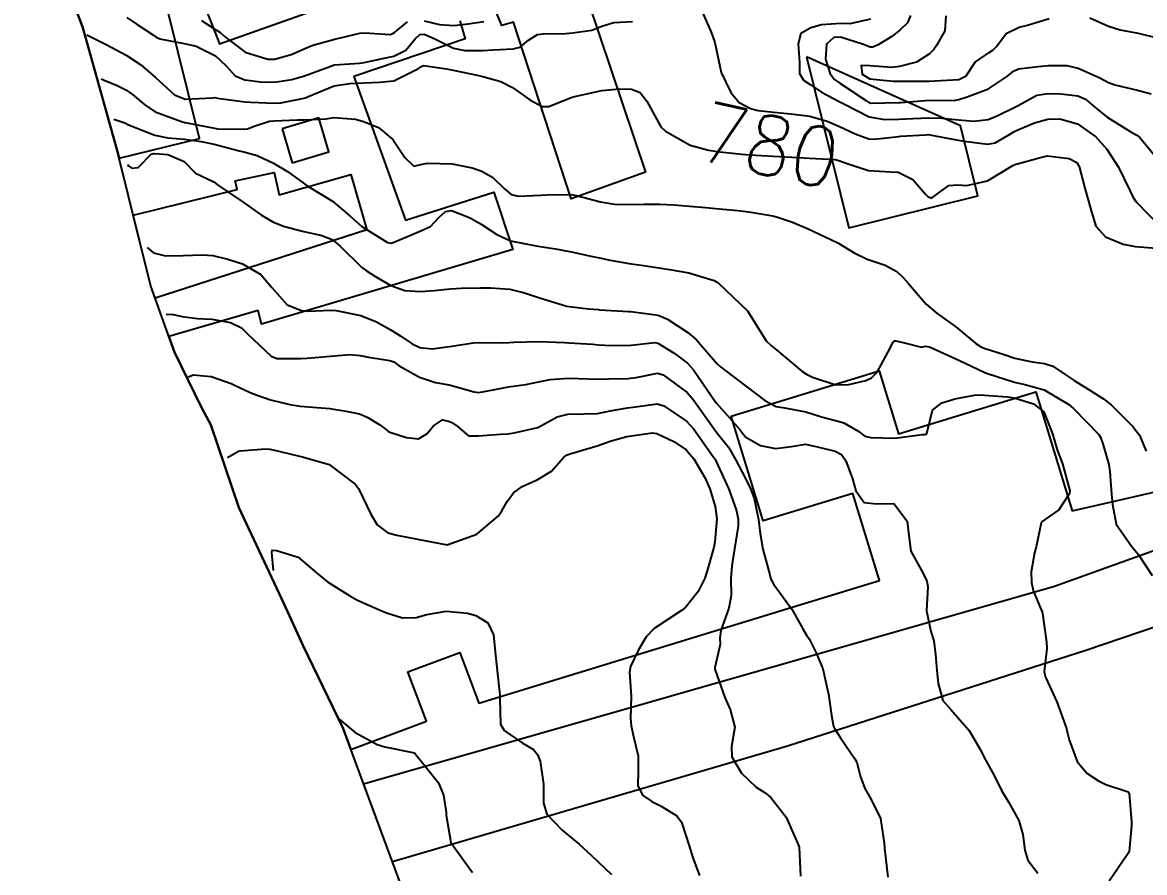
# Model space of a CAD drawing. Header units: metres. Extents: x 318500 to 325275, y 7408834 to 7428799.
# Drawn here: x 321896.2 to 321971.7, y 7422243.6 to 7422300.7 of the extents above; entities that cross this region are included whole.
import ezdxf
from ezdxf.enums import TextEntityAlignment as Align

# ---------------------------------------------------------------- set-up
doc = ezdxf.new("R2010")
doc.units = ezdxf.units.M
doc.header["$MEASUREMENT"] = 0
for name, color, linetype in [('Area', 45, 'Continuous'), ('Cotas', 45, 'Continuous'), ('Curvas de Nivel 1m', 11, 'Continuous'), ('Curvas de Nivel 5m', 15, 'Continuous'), ('Edificações', 30, 'Continuous'), ('Vias Primárias', 230, 'Continuous')]:
    doc.layers.add(name, color=color, linetype=linetype)
doc.styles.add('Style-STANDARD', font='STANDARD.shx')

msp = doc.modelspace()

# ---------------------------------------------------------------- linework, layer by layer
at = {"layer": 'Area'}
msp.add_lwpolyline([(321945.444, 7422185.897), (321944.762, 7422188.035), (321942.92, 7422192.36), (321942.099, 7422194.452), (321939.136, 7422201.98), (321938.305, 7422203.323), (321936.182, 7422207.926), (321933.282, 7422215.465), (321932.053, 7422218.725), (321930.664, 7422221.916), (321925.704, 7422232.801), (321921.75, 7422242.574), (321917.795, 7422253.242), (321915.109, 7422258.801), (321913.839, 7422261.583), (321910.793, 7422268.096), (321908.912, 7422273.652), (321908.282, 7422274.81), (321906.469, 7422278.533), (321904.876, 7422282.97), (321902.622, 7422292.09), (321900.577, 7422299.387), (321900.313, 7422300.34), (321897.47, 7422307.94)], dxfattribs=at)
at = {"layer": 'Curvas de Nivel 1m', "flags": 128}
for points, elevation in [([(321941.969, 7422301.36), (321942.55, 7422300.051), (321942.795, 7422299.347), (321943.21, 7422297.34), (321943.865, 7422295.998), (321944.438, 7422295.321), (321945.184, 7422294.912), (321945.702, 7422294.785), (321947.18, 7422294.615), (321947.911, 7422294.547), (321949.177, 7422294.402), (321950.355, 7422294.06), (321951.167, 7422293.7), (321952.235, 7422293.219), (321953.155, 7422292.882), (321953.507, 7422292.853), (321955.158, 7422293.041), (321955.282, 7422293.054), (321956.95, 7422293.153), (321957.15, 7422293.16), (321957.239, 7422293.149), (321959.155, 7422292.786), (321959.561, 7422292.717), (321961.151, 7422292.508), (321961.646, 7422292.599), (321962.442, 7422293.081), (321962.895, 7422293.343), (321963.166, 7422293.472), (321964.284, 7422293.948), (321965.177, 7422294.209), (321965.985, 7422294.231), (321967.173, 7422293.889), (321968.42, 7422293.001), (321969.148, 7422292.171), (321969.943, 7422290.982), (321970.696, 7422289.393), (321970.891, 7422288.972), (321971.105, 7422288.667), (321972.786, 7422286.944)], 779), ([(321955.955, 7422301.17), (321955.751, 7422300.684), (321955.255, 7422300.2), (321954.686, 7422299.751), (321953.784, 7422299.202), (321953.406, 7422299.039), (321953.238, 7422299.048), (321952.799, 7422299.214), (321951.247, 7422299.709), (321950.79, 7422299.693), (321950.297, 7422299.244), (321950.229, 7422298.241), (321950.537, 7422297.24), (321950.84, 7422296.869), (321951.204, 7422296.622), (321952.98, 7422295.424), (321953.191, 7422295.301), (321953.264, 7422295.282), (321955.191, 7422295.309), (321955.332, 7422295.318), (321957.193, 7422295.477), (321958.865, 7422295.462), (321959.194, 7422295.511), (321959.767, 7422295.693), (321961.201, 7422296.233), (321962.47, 7422297.081), (321962.875, 7422297.415), (321963.218, 7422297.575), (321964.534, 7422297.743), (321965.221, 7422297.796), (321966.455, 7422297.798), (321967.219, 7422297.638), (321968.642, 7422296.999), (321969.012, 7422296.797), (321969.207, 7422296.691), (321969.689, 7422296.502), (321971.202, 7422296.159), (321972.14, 7422295.896)], 777), ([(321958.326, 7422301.139), (321958.266, 7422300.129), (321957.698, 7422299.145), (321957.508, 7422298.875), (321957.232, 7422298.599), (321956.35, 7422298.037), (321955.218, 7422297.734), (321954.724, 7422297.681), (321953.219, 7422297.786), (321952.637, 7422297.797), (321952.694, 7422297.215), (321953.207, 7422296.907), (321954.774, 7422296.755), (321955.206, 7422296.752), (321956.8, 7422296.75), (321957.206, 7422296.763), (321957.587, 7422296.766), (321959.207, 7422296.875), (321959.687, 7422297.123), (321960.307, 7422298.031), (321961.234, 7422298.683), (321961.493, 7422298.84), (321961.733, 7422299.093), (321962.378, 7422299.958), (321963.26, 7422300.374), (321963.806, 7422300.52), (321965.269, 7422300.97)], 776), ([(321903.252, 7422301.029), (321903.962, 7422300.574), (321905.045, 7422299.843), (321905.238, 7422299.713), (321905.482, 7422299.592), (321907.232, 7422299.265), (321907.928, 7422299.111), (321909.22, 7422298.447), (321909.93, 7422297.779), (321910.544, 7422297.11), (321911.201, 7422296.839), (321912.24, 7422296.709), (321913.199, 7422296.689), (321914.344, 7422296.865), (321915.204, 7422297.11), (321916.789, 7422297.686), (321917.084, 7422297.81), (321917.212, 7422297.842), (321918.911, 7422297.967), (321919.215, 7422298.018), (321920.556, 7422298.304), (321921.222, 7422298.426), (321922.012, 7422298.835), (321922.654, 7422299.609), (321922.951, 7422299.898), (321923.245, 7422299.907), (321923.963, 7422299.593), (321925.231, 7422298.972), (321925.982, 7422298.816), (321927.229, 7422298.826), (321927.917, 7422298.852), (321929.231, 7422298.922), (321929.714, 7422299.034), (321930.259, 7422299.51), (321930.866, 7422299.884), (321931.247, 7422299.937), (321932.757, 7422299.967), (321933.248, 7422299.993), (321934.518, 7422300.191), (321935.255, 7422300.475), (321936.009, 7422300.689), (321937.26, 7422300.77)], 779), ([(321908.272, 7422300.827), (321909.244, 7422300.206), (321909.508, 7422300.052), (321909.803, 7422299.782), (321911.224, 7422298.714), (321912.733, 7422298.229), (321913.217, 7422298.235), (321914.386, 7422298.559), (321915.229, 7422298.947), (321915.761, 7422299.173), (321917.239, 7422299.587), (321917.316, 7422299.602), (321917.621, 7422299.676), (321918.925, 7422299.984), (321919.245, 7422300.009), (321920.984, 7422299.894), (321921.246, 7422300.021), (321922.14, 7422300.733)], 778), ([(321923.258, 7422300.804), (321924.272, 7422300.573), (321925.254, 7422300.497), (321926.21, 7422300.611), (321927.258, 7422300.765)], 778), ([(321953.266, 7422300.923), (321951.881, 7422300.603), (321951.261, 7422300.62), (321949.964, 7422300.545), (321949.256, 7422300.341), (321948.566, 7422299.955), (321948.393, 7422299.273), (321948.479, 7422298.014), (321948.486, 7422297.271), (321948.755, 7422296.817), (321949.203, 7422296.521), (321949.97, 7422296.021), (321951.191, 7422295.375), (321951.459, 7422295.227), (321953.177, 7422294.348), (321954.194, 7422294.175), (321955.175, 7422294.201), (321956.098, 7422294.245), (321957.177, 7422294.298), (321958.054, 7422294.264), (321959.175, 7422294.15), (321960.217, 7422294.072), (321961.176, 7422294.185), (321961.829, 7422294.442), (321963.108, 7422295.071), (321963.191, 7422295.121), (321964.453, 7422295.802), (321965.199, 7422295.927), (321966.057, 7422295.895), (321967.197, 7422295.763), (321967.722, 7422295.539), (321968.353, 7422295.003), (321969.18, 7422294.337), (321970.834, 7422293.305), (321971.162, 7422293.124), (321971.361, 7422292.967), (321972.533, 7422291.555)], 778), ([(321968.013, 7422301.009), (321969.262, 7422300.449), (321970.038, 7422300.203), (321971.255, 7422299.98), (321972.542, 7422299.659)], 776), ([(321901.53, 7422296.9), (321901.73, 7422296.826), (321902.607, 7422296.461), (321903.185, 7422296.171), (321903.634, 7422295.863), (321904.477, 7422295.154), (321905.168, 7422294.685), (321906.933, 7422294.051), (321907.162, 7422293.983), (321907.29, 7422293.946), (321907.983, 7422293.808), (321909.157, 7422293.585), (321909.384, 7422293.559), (321911.157, 7422293.532), (321911.363, 7422293.551), (321911.898, 7422293.753), (321912.852, 7422294.056), (321913.165, 7422294.086), (321914.738, 7422294.145), (321915.167, 7422294.144), (321916.637, 7422294.219), (321917.17, 7422294.322), (321918.638, 7422294.195), (321919.166, 7422294.043), (321920.176, 7422293.645), (321921.148, 7422292.832), (321921.951, 7422291.618), (321922.548, 7422291.032), (321923.126, 7422291.167), (321923.476, 7422291.247), (321925.126, 7422291.187), (321926.483, 7422290.919), (321927.122, 7422290.711), (321927.864, 7422290.285), (321928.634, 7422289.527), (321929.104, 7422289.141), (321929.594, 7422289.024), (321931.104, 7422289.08), (321931.492, 7422289.106), (321933.105, 7422289.138), (321933.494, 7422289.074), (321935.098, 7422288.642), (321936.039, 7422288.487), (321937.096, 7422288.457), (321938.019, 7422288.483), (321939.097, 7422288.494), (321940.026, 7422288.446), (321941.095, 7422288.356), (321942.188, 7422288.255), (321943.092, 7422288.17), (321944.345, 7422288.068), (321945.09, 7422287.975), (321946.689, 7422287.691), (321947.085, 7422287.597), (321948.017, 7422287.276), (321949.073, 7422286.824), (321949.841, 7422286.476), (321951.06, 7422285.876), (321952.172, 7422285.219), (321953.046, 7422284.795), (321954.24, 7422284.39), (321955.038, 7422283.957), (321955.438, 7422283.578), (321955.797, 7422283.168), (321957.009, 7422281.759), (321957.735, 7422281.143), (321958.987, 7422280.232), (321960.332, 7422279.11), (321960.729, 7422278.865), (321960.967, 7422278.778), (321962.256, 7422278.374), (321962.961, 7422278.139), (321964.129, 7422277.888), (321964.957, 7422277.771), (321965.509, 7422277.595), (321966.347, 7422277.029), (321966.944, 7422276.623), (321967.893, 7422276.048), (321968.926, 7422275.398), (321969.435, 7422274.985), (321970.899, 7422273.543), (321971.355, 7422272.963), (321971.797, 7422271.874)], 781), ([(321902.38, 7422294.21), (321903.119, 7422293.955), (321903.161, 7422293.936), (321903.198, 7422293.908), (321903.263, 7422293.868), (321905.149, 7422293.123), (321906.025, 7422292.954), (321907.145, 7422292.848), (321908.25, 7422292.697), (321909.141, 7422292.517), (321910.823, 7422292.076), (321911.134, 7422292.006), (321912.03, 7422291.751), (321913.125, 7422291.23), (321914.064, 7422290.671), (321915.112, 7422289.921), (321915.224, 7422289.821), (321915.394, 7422289.706), (321917.095, 7422288.683), (321918.285, 7422287.668), (321919.07, 7422286.991), (321920.784, 7422285.904), (321921.054, 7422285.866), (321922.293, 7422286.38), (321923.067, 7422286.724), (321923.686, 7422286.979), (321924.233, 7422287.588), (321924.68, 7422287.99), (321925.087, 7422288.05), (321926.337, 7422287.561), (321927.074, 7422287.136), (321928.148, 7422286.449), (321929.058, 7422286.028), (321930.889, 7422285.665), (321931.052, 7422285.649), (321932.085, 7422285.484), (321932.901, 7422285.324), (321933.048, 7422285.297), (321934.571, 7422284.973), (321935.044, 7422284.871), (321935.761, 7422284.715), (321937.041, 7422284.5), (321938, 7422284.366), (321939.038, 7422284.201), (321939.752, 7422284.094), (321941.035, 7422283.864), (321942.754, 7422283.343), (321943.028, 7422283.197), (321945, 7422281.31), (321946.253, 7422279.291), (321946.622, 7422278.94), (321946.964, 7422278.674), (321948.64, 7422277.263), (321948.947, 7422277.051), (321949.352, 7422276.846), (321950.937, 7422276.346), (321951.793, 7422276.361), (321952.941, 7422276.624), (321953.333, 7422276.816), (321953.698, 7422277.199), (321954.59, 7422278.81), (321954.769, 7422279.183), (321954.859, 7422279.295), (321954.972, 7422279.303), (321955.544, 7422279.171), (321956.682, 7422278.869), (321956.968, 7422278.93), (321957.223, 7422278.892), (321958.96, 7422278.116), (321959.633, 7422277.796), (321960.951, 7422277.169), (321960.998, 7422277.147), (321961.121, 7422277.097), (321962.942, 7422276.518), (321963.641, 7422276.362), (321964.934, 7422276.007), (321966.595, 7422275.025), (321966.916, 7422274.741), (321968.616, 7422272.994), (321968.725, 7422272.829), (321968.884, 7422272.374), (321969.292, 7422270.986), (321969.355, 7422270.492), (321969.469, 7422268.984), (321969.53, 7422268.286), (321969.779, 7422266.98), (321970.798, 7422265.483), (321971.251, 7422264.963), (321972.189, 7422263.528)], 782), ([(321903.3, 7422291.15), (321903.391, 7422291.049), (321903.593, 7422290.913), (321904.03, 7422290.948), (321904.888, 7422291.844), (321905.087, 7422291.885), (321905.131, 7422291.885), (321906.01, 7422291.831), (321907.125, 7422291.355), (321907.885, 7422290.575), (321909.112, 7422289.981), (321909.225, 7422289.902), (321909.36, 7422289.786), (321911.093, 7422288.62), (321912.31, 7422287.748), (321913.073, 7422287.294), (321913.786, 7422287.012), (321915.064, 7422286.668), (321916.363, 7422286.388), (321917.056, 7422286.099), (321917.581, 7422285.675), (321919.036, 7422284.245), (321919.371, 7422283.993), (321919.942, 7422283.646), (321921.021, 7422283.027), (321921.946, 7422282.686), (321923.015, 7422282.603), (321923.92, 7422282.687), (321925.018, 7422282.801), (321925.746, 7422282.842), (321927.02, 7422282.862), (321927.704, 7422282.855), (321929.019, 7422282.766), (321930.004, 7422282.521), (321931.01, 7422282.178), (321932.845, 7422281.63), (321933.002, 7422281.599), (321934.306, 7422281.45), (321934.999, 7422281.393), (321935.051, 7422281.388), (321936.998, 7422281.271), (321937.15, 7422281.265), (321938.994, 7422281.013), (321939.608, 7422280.763), (321940.977, 7422279.852), (321941.553, 7422279.354), (321942.954, 7422277.76), (321943.169, 7422277.554), (321943.46, 7422277.332), (321944.934, 7422276.214), (321946.149, 7422275.292), (321946.914, 7422274.885), (321947.369, 7422274.819), (321948.909, 7422274.529), (321949.97, 7422274.178), (321950.901, 7422273.934), (321951.469, 7422273.792), (321952.469, 7422273.206), (321952.7, 7422273.014), (321952.887, 7422272.883), (321953.287, 7422272.795), (321954.886, 7422272.744), (321956.727, 7422272.991), (321956.889, 7422273.004), (321957.016, 7422273.022), (321957.061, 7422273.148), (321957.43, 7422274.627), (321958.064, 7422275.139), (321958.728, 7422275.327), (321958.924, 7422275.388), (321960.364, 7422275.673), (321960.928, 7422275.638), (321962.463, 7422275.541), (321962.926, 7422275.463), (321964.215, 7422275.057), (321964.912, 7422274.523), (321965.486, 7422273.041), (321965.811, 7422271.968), (321966.169, 7422271.031), (321966.652, 7422269.213), (321966.632, 7422269.023), (321965.921, 7422267.937), (321964.812, 7422267.152), (321964.753, 7422267.109), (321964.727, 7422267.051), (321964.399, 7422265.449), (321964.293, 7422265.055), (321964.061, 7422263.767), (321964.095, 7422263.057), (321964.203, 7422262.504), (321964.742, 7422261.203), (321964.792, 7422261.091), (321964.807, 7422261.039), (321964.819, 7422260.959), (321965.103, 7422259.036), (321965.121, 7422258.619), (321964.942, 7422257.037), (321965.025, 7422256.688), (321965.777, 7422255.029), (321966.431, 7422253.225), (321966.487, 7422253.021), (321966.622, 7422252.478), (321967.15, 7422251.012), (321967.812, 7422250.222), (321968.587, 7422249.71), (321969.081, 7422249.479), (321970.58, 7422248.987), (321970.612, 7422248.96), (321970.646, 7422248.893), (321970.817, 7422246.957), (321970.813, 7422246.69), (321970.647, 7422244.959), (321970.608, 7422244.871), (321970.518, 7422244.735), (321969.314, 7422242.978)], 783), ([(321904.62, 7422285.57), (321905.044, 7422285.214), (321905.855, 7422285.018), (321907.042, 7422285.04), (321908.33, 7422285.088), (321909.042, 7422285.03), (321910.06, 7422284.794), (321911.037, 7422284.47), (321912.279, 7422283.748), (321913.017, 7422282.88), (321914.034, 7422281.724), (321914.994, 7422281.332), (321915.403, 7422281.294), (321916.995, 7422281.349), (321917.342, 7422281.329), (321918.99, 7422280.993), (321920.043, 7422280.585), (321920.976, 7422280.061), (321921.675, 7422279.619), (321922.452, 7422279.095), (321922.962, 7422278.841), (321923.79, 7422278.763), (321924.963, 7422278.923), (321926.563, 7422279.153), (321926.966, 7422279.179), (321928.609, 7422279.168), (321928.967, 7422279.187), (321929.277, 7422279.207), (321930.967, 7422279.242), (321932.678, 7422279.185), (321932.967, 7422279.169), (321934.586, 7422279.065), (321934.966, 7422279.038), (321935.391, 7422279.011), (321936.966, 7422278.994), (321938.758, 7422279.183), (321938.967, 7422279.139), (321940.052, 7422278.465), (321940.954, 7422277.788), (321941.352, 7422277.356), (321942.283, 7422275.993), (321942.728, 7422275.342), (321942.916, 7422275.099), (321944.487, 7422273.316), (321944.662, 7422273.088), (321944.885, 7422272.816), (321945.854, 7422272.27), (321946.878, 7422272.068), (321947.958, 7422272.19), (321948.881, 7422272.346), (321949.785, 7422272.152), (321950.876, 7422271.869), (321951.302, 7422271.651), (321951.603, 7422271.219), (321952.048, 7422270.016), (321952.266, 7422269.209), (321952.828, 7422268.425), (321953.671, 7422268.348), (321954.828, 7422268.363), (321955.724, 7422267.166), (321955.843, 7422266.207), (321955.982, 7422265.162), (321956.768, 7422263.698), (321957.047, 7422263.146), (321957.113, 7422262.786), (321957.035, 7422261.145), (321957.321, 7422259.746), (321957.523, 7422259.138), (321957.62, 7422258.213), (321957.719, 7422257.134), (321957.805, 7422256.267), (321958.129, 7422255.128), (321958.651, 7422254.511), (321959.901, 7422253.107), (321960.612, 7422251.872), (321961.013, 7422251.094), (321961.581, 7422250.077), (321962.078, 7422249.078), (321962.568, 7422248.253), (321963.241, 7422247.06), (321963.491, 7422246.1), (321963.627, 7422245.053), (321963.84, 7422244.377), (321964.505, 7422243.499)], 784), ([(321907.4, 7422276.88), (321907.725, 7422277.022), (321908.937, 7422276.907), (321910.279, 7422276.421), (321910.925, 7422276.115), (321911.708, 7422275.752), (321912.914, 7422275.322), (321914.21, 7422275.021), (321914.908, 7422274.9), (321916.03, 7422274.816), (321916.906, 7422274.737), (321918.006, 7422274.567), (321918.901, 7422274.397), (321919.418, 7422274.172), (321920.28, 7422273.639), (321920.623, 7422273.37), (321920.886, 7422273.181), (321922.059, 7422272.789), (321922.881, 7422272.717), (321923.438, 7422273.041), (321923.879, 7422273.59), (321924.488, 7422273.993), (321924.895, 7422273.903), (321925.118, 7422273.802), (321925.459, 7422273.571), (321926.24, 7422272.916), (321926.884, 7422272.903), (321928.383, 7422273.026), (321928.885, 7422273.038), (321929.299, 7422273.103), (321930.89, 7422273.479), (321930.937, 7422273.499), (321932.193, 7422274.188), (321932.904, 7422274.378), (321933.979, 7422274.379), (321934.905, 7422274.418), (321935.753, 7422274.586), (321936.911, 7422274.789), (321937.453, 7422274.871), (321938.915, 7422275.055), (321939.363, 7422274.934), (321940.898, 7422273.895), (321941.388, 7422273.355), (321942.665, 7422271.549), (321942.809, 7422271.341), (321942.868, 7422271.231), (321943.738, 7422269.327), (321944.261, 7422267.876), (321944.367, 7422267.317), (321944.353, 7422266.864), (321944.119, 7422265.32), (321943.935, 7422264.16), (321943.875, 7422263.323), (321943.881, 7422262.185), (321943.729, 7422261.325), (321943.199, 7422259.817), (321943.134, 7422259.334), (321943.153, 7422258.883), (321942.784, 7422257.338), (321942.794, 7422257.223), (321943.469, 7422255.328), (321943.83, 7422254.51), (321944.148, 7422253.317), (321943.908, 7422252.023), (321943.939, 7422251.32), (321944.584, 7422250.226), (321945.568, 7422249.295), (321946.18, 7422248.899), (321946.563, 7422248.599), (321947.581, 7422247.27), (321948.448, 7422245.334), (321948.462, 7422245.261), (321948.51, 7422244.27), (321948.554, 7422243.313)], 786), ([(321910.02, 7422271.46), (321910.763, 7422271.87), (321910.871, 7422271.896), (321912.578, 7422272.037), (321912.873, 7422272.016), (321913.103, 7422271.967), (321914.13, 7422271.721), (321914.867, 7422271.539), (321915.069, 7422271.505), (321916.86, 7422270.982), (321918.618, 7422269.662), (321918.836, 7422269.368), (321919.663, 7422267.647), (321920.081, 7422266.919), (321920.798, 7422266.396), (321921.41, 7422266.234), (321922.794, 7422265.969), (321924.79, 7422265.58), (321926.797, 7422266.295), (321928.238, 7422267.529), (321928.471, 7422267.869), (321928.825, 7422268.487), (321929.268, 7422269.081), (321929.831, 7422269.51), (321930.528, 7422269.82), (321930.847, 7422269.946), (321931.811, 7422270.531), (321932.635, 7422271.474), (321932.872, 7422271.639), (321933.127, 7422271.72), (321934.878, 7422272.248), (321935.764, 7422272.548), (321936.884, 7422272.857), (321938.597, 7422273.104), (321938.887, 7422273.061), (321940.036, 7422272.527), (321940.876, 7422271.976), (321941.392, 7422271.355), (321942.14, 7422270.057), (321942.463, 7422269.344), (321942.822, 7422268.17), (321942.921, 7422267.338), (321942.794, 7422265.779), (321942.728, 7422265.403), (321942.711, 7422265.341), (321942.287, 7422263.825), (321942.117, 7422263.346), (321941.664, 7422262.434), (321940.812, 7422261.359), (321940.771, 7422261.319), (321940.729, 7422261.292), (321940.542, 7422261.177), (321938.716, 7422259.965), (321938.177, 7422259.398), (321937.629, 7422258.473), (321937.123, 7422257.413), (321937.062, 7422257.027), (321937.168, 7422255.412), (321937.129, 7422253.906), (321937.158, 7422253.412), (321937.333, 7422252.696), (321937.636, 7422251.404), (321937.64, 7422250.348), (321937.611, 7422249.404), (321937.924, 7422248.76), (321938.559, 7422248.332), (321939.185, 7422248.01), (321940.241, 7422247.365), (321940.544, 7422246.927), (321941.063, 7422245.355), (321941.321, 7422244.543), (321941.757, 7422243.347)], 787), ([(321913.12, 7422263.85), (321913.001, 7422265.077), (321913.036, 7422265.228), (321913.323, 7422265.191), (321914.776, 7422264.749), (321916.019, 7422263.691), (321916.751, 7422263.1), (321918.249, 7422262.154), (321918.733, 7422261.882), (321919.222, 7422261.653), (321920.286, 7422261.197), (321920.724, 7422261.01), (321921.79, 7422260.683), (321922.721, 7422260.693), (321923.428, 7422260.888), (321924.725, 7422261.129), (321926.163, 7422260.997), (321926.723, 7422260.842), (321927.528, 7422260.348), (321927.912, 7422259.532), (321928.051, 7422258.168), (321928.11, 7422257.529), (321928.295, 7422255.886), (321928.339, 7422255.525), (321928.346, 7422255.224), (321928.382, 7422253.524), (321928.624, 7422253.097), (321929.847, 7422252.272), (321930.605, 7422251.822), (321930.878, 7422251.496), (321931.054, 7422251.032), (321931.278, 7422249.489), (321931.273, 7422248.205), (321931.489, 7422247.486), (321932.534, 7422246.405), (321933.68, 7422245.453), (321934.509, 7422244.688), (321935.856, 7422243.426)], 788), ([(321917.53, 7422253.86), (321918.619, 7422252.958), (321920.09, 7422252.155), (321920.606, 7422251.998), (321922.6, 7422251.6), (321924.214, 7422249.584), (321924.562, 7422248.764), (321924.719, 7422247.745), (321924.734, 7422247.577), (321924.725, 7422247.4), (321925.045, 7422245.572), (321926.49, 7422243.55)], 789)]:
    msp.add_lwpolyline(points, dxfattribs=dict(at, elevation=elevation))
at = {"layer": 'Curvas de Nivel 5m', "flags": 128}
for points, elevation in [([(321900.58, 7422299.87), (321901.234, 7422299.53), (321901.924, 7422299.196), (321903.22, 7422298.506), (321904.205, 7422297.855), (321905.198, 7422297.01), (321906.47, 7422295.827), (321907.177, 7422295.552), (321909.031, 7422295.635), (321909.188, 7422295.645), (321909.358, 7422295.617), (321911.184, 7422295.356), (321911.608, 7422295.331), (321913.183, 7422295.269), (321913.625, 7422295.292), (321915.188, 7422295.607), (321915.265, 7422295.633), (321915.398, 7422295.707), (321917.198, 7422296.447), (321918.264, 7422296.605), (321919.2, 7422296.649), (321920.242, 7422296.686), (321921.202, 7422296.786), (321922.879, 7422297.605), (321923.067, 7422297.748), (321923.213, 7422297.815), (321924.754, 7422297.585), (321925.209, 7422297.49), (321926.812, 7422297.162), (321927.205, 7422297.072), (321928.405, 7422296.735), (321929.198, 7422296.336), (321930.355, 7422295.508), (321931.183, 7422295.061), (321931.63, 7422295.047), (321932.687, 7422295.478), (321933.192, 7422295.667), (321933.471, 7422295.744), (321935.197, 7422296.134), (321936.388, 7422296.238), (321937.198, 7422296.208), (321937.78, 7422295.995), (321938.215, 7422295.405), (321939.165, 7422293.693), (321939.471, 7422293.387), (321941.146, 7422292.454), (321942.377, 7422292.116), (321943.14, 7422292.003), (321944.616, 7422291.84), (321945.137, 7422291.806), (321946.711, 7422291.72), (321947.136, 7422291.696), (321948.801, 7422291.599), (321949.135, 7422291.581), (321950.888, 7422291.479), (321951.133, 7422291.431), (321951.688, 7422291.224), (321953.125, 7422290.747), (321954.605, 7422290.668), (321955.125, 7422290.635), (321956.104, 7422290.149), (321956.952, 7422289.152), (321957.108, 7422289.004), (321957.362, 7422288.891), (321957.689, 7422289.144), (321958.522, 7422289.73), (321959.117, 7422289.782), (321959.744, 7422289.748), (321961.119, 7422290.048), (321962.823, 7422291.075), (321963.034, 7422291.169), (321963.132, 7422291.192), (321964.601, 7422291.592), (321965.14, 7422291.729), (321966.619, 7422291.547), (321967.134, 7422291.276), (321967.293, 7422291.018), (321967.668, 7422289.564), (321967.833, 7422289.009), (321968.12, 7422287.979), (321968.409, 7422287), (321969.069, 7422286.279), (321970.248, 7422285.792), (321971.06, 7422285.631), (321972.483, 7422285.524)], 780), ([(321905.91, 7422281.09), (321906.373, 7422281.057), (321906.987, 7422280.926), (321908, 7422280.79), (321908.984, 7422280.747), (321910.227, 7422280.526), (321910.976, 7422280.164), (321911.407, 7422279.756), (321912.955, 7422278.277), (321913.336, 7422278.116), (321914.954, 7422278.112), (321915.383, 7422278.133), (321916.956, 7422278.275), (321918.251, 7422278.373), (321918.956, 7422278.304), (321919.5, 7422278.196), (321920.954, 7422277.983), (321921.203, 7422277.877), (321921.576, 7422277.621), (321922.939, 7422276.853), (321924.022, 7422276.501), (321924.931, 7422276.328), (321926.613, 7422275.867), (321926.924, 7422275.834), (321928.355, 7422276.102), (321928.93, 7422276.194), (321930.08, 7422276.362), (321930.936, 7422276.536), (321931.73, 7422276.697), (321932.94, 7422276.787), (321933.637, 7422276.762), (321934.939, 7422276.726), (321935.639, 7422276.734), (321936.94, 7422276.758), (321937.512, 7422276.841), (321938.946, 7422277.113), (321939.319, 7422277.01), (321940.927, 7422275.828), (321941.348, 7422275.356), (321942.453, 7422273.788), (321942.767, 7422273.341), (321942.888, 7422273.186), (321943.702, 7422272.151), (321944.192, 7422271.32), (321944.851, 7422270.031), (321945.221, 7422269.304), (321945.435, 7422268.697), (321945.735, 7422267.296), (321945.841, 7422266.335), (321946.024, 7422265.291), (321946.492, 7422263.557), (321946.562, 7422263.283), (321946.755, 7422262.92), (321947.972, 7422261.268), (321948.717, 7422259.928), (321948.965, 7422259.509), (321949.134, 7422259.254), (321949.61, 7422258.333), (321950.06, 7422257.239), (321950.451, 7422255.435), (321950.47, 7422255.233), (321950.493, 7422255.077), (321950.639, 7422254.116), (321950.772, 7422253.369), (321950.828, 7422253.227), (321951.24, 7422252.602), (321952.212, 7422251.206), (321952.335, 7422250.941), (321952.588, 7422249.975), (321952.873, 7422249.197), (321953.299, 7422248.463), (321953.927, 7422247.186), (321954.186, 7422245.522), (321954.208, 7422245.183), (321954.436, 7422243.245)], 785)]:
    msp.add_lwpolyline(points, dxfattribs=dict(at, elevation=elevation))
at = {"layer": 'Edificações'}
for points in [[(321897.47, 7422307.94), (321900.313, 7422300.34), (321902.622, 7422292.09), (321902.751, 7422291.569), (321908.136, 7422292.9), (321905.947, 7422301.754)], [(321908.236, 7422302.478), (321909.493, 7422299.271), (321929.807, 7422306.489)], [(321934.246, 7422302.163), (321938.129, 7422290.628), (321933.136, 7422288.853), (321929.252, 7422300.721), (321928.475, 7422300.499), (321928.078, 7422301.454)], [(321925.65, 7422300.799), (321926.005, 7422299.599), (321918.512, 7422297.058), (321922.004, 7422287.414), (321927.941, 7422289.299), (321929.205, 7422285.448), (321912.304, 7422280.423), (321912.094, 7422281.33), (321906.093, 7422279.581), (321906.469, 7422278.533), (321908.282, 7422274.81), (321908.912, 7422273.652), (321910.793, 7422268.096), (321913.839, 7422261.583), (321915.109, 7422258.801), (321917.795, 7422253.242), (321918.319, 7422251.829), (321923.402, 7422253.717), (321922.163, 7422257.052), (321925.649, 7422258.348), (321926.917, 7422254.936), (321947.991, 7422261.385), (321953.867, 7422263.183), (321952.075, 7422269.041), (321946.046, 7422267.196), (321943.892, 7422274.235), (321953.84, 7422277.28), (321955.136, 7422273.046), (321964.378, 7422275.875), (321966.829, 7422267.865), (321973.182, 7422269.322)]]:
    msp.add_lwpolyline(points, dxfattribs=at)
for points in [[(321948.951, 7422298.386), (321951.808, 7422286.89), (321960.48, 7422289.045), (321959.313, 7422293.745)], [(321913.697, 7422293.54), (321914.366, 7422291.268), (321916.838, 7422291.996), (321916.164, 7422294.288)], [(321903.696, 7422287.745), (321910.675, 7422289.47), (321910.55, 7422290.047), (321913.169, 7422290.615), (321913.496, 7422289.108), (321918.33, 7422290.487), (321919.393, 7422286.751), (321905.167, 7422282.162), (321904.876, 7422282.97)]]:
    msp.add_lwpolyline(points, close=True, dxfattribs=at)
at = {"layer": 'Vias Primárias'}
for points in [[(323715.644, 7420145.548, 0), (323709.04, 7420132.939)], [(323831.088, 7420001.787, 0), (323833.844, 7420008.443, 0.220888)], [(321919.176, 7422249.518), (321939.847, 7422255.422), (321965.636, 7422262.801), (321972.176, 7422265.161), (321984.42, 7422269.776), (321993.225, 7422273.612), (321998.192, 7422276.803), (322010.363, 7422285.006), (322014.342, 7422288.647), (322017.293, 7422292.051, 0.37983), (322017.187, 7422301.194, 0.089639), (322014.129, 7422303.54), (321996.208, 7422312.415), (321967.521, 7422325.736), (321930.626, 7422342.358), (321906.827, 7422353.063), (321885.511, 7422362.794), (321882.993, 7422363.828), (321880.471, 7422364.721)], [(322087.976, 7422315.064), (322078.661, 7422329.36, 0.380076), (322073.947, 7422330.649), (322069.807, 7422328.58), (322057.705, 7422319.207), (322042.332, 7422305.143), (322021.834, 7422287.809), (322006.783, 7422276.135, -0.04599), (321996.533, 7422269.597, -0.030141), (321983.442, 7422263.819), (321967.735, 7422258.475), (321947.675, 7422252.039), (321921.121, 7422244.27)]]:
    msp.add_lwpolyline(points, format="xyb", dxfattribs=at)

# ---------------------------------------------------------------- texts
at = {"layer": 'Cotas', "style": 'Style-STANDARD'}
msp.add_text('780', height=4, rotation=347.08177, dxfattribs=at).set_placement((321946.475, 7422292.435, 780), align=Align.MIDDLE_CENTER)

doc.saveas('drawing.dxf')
